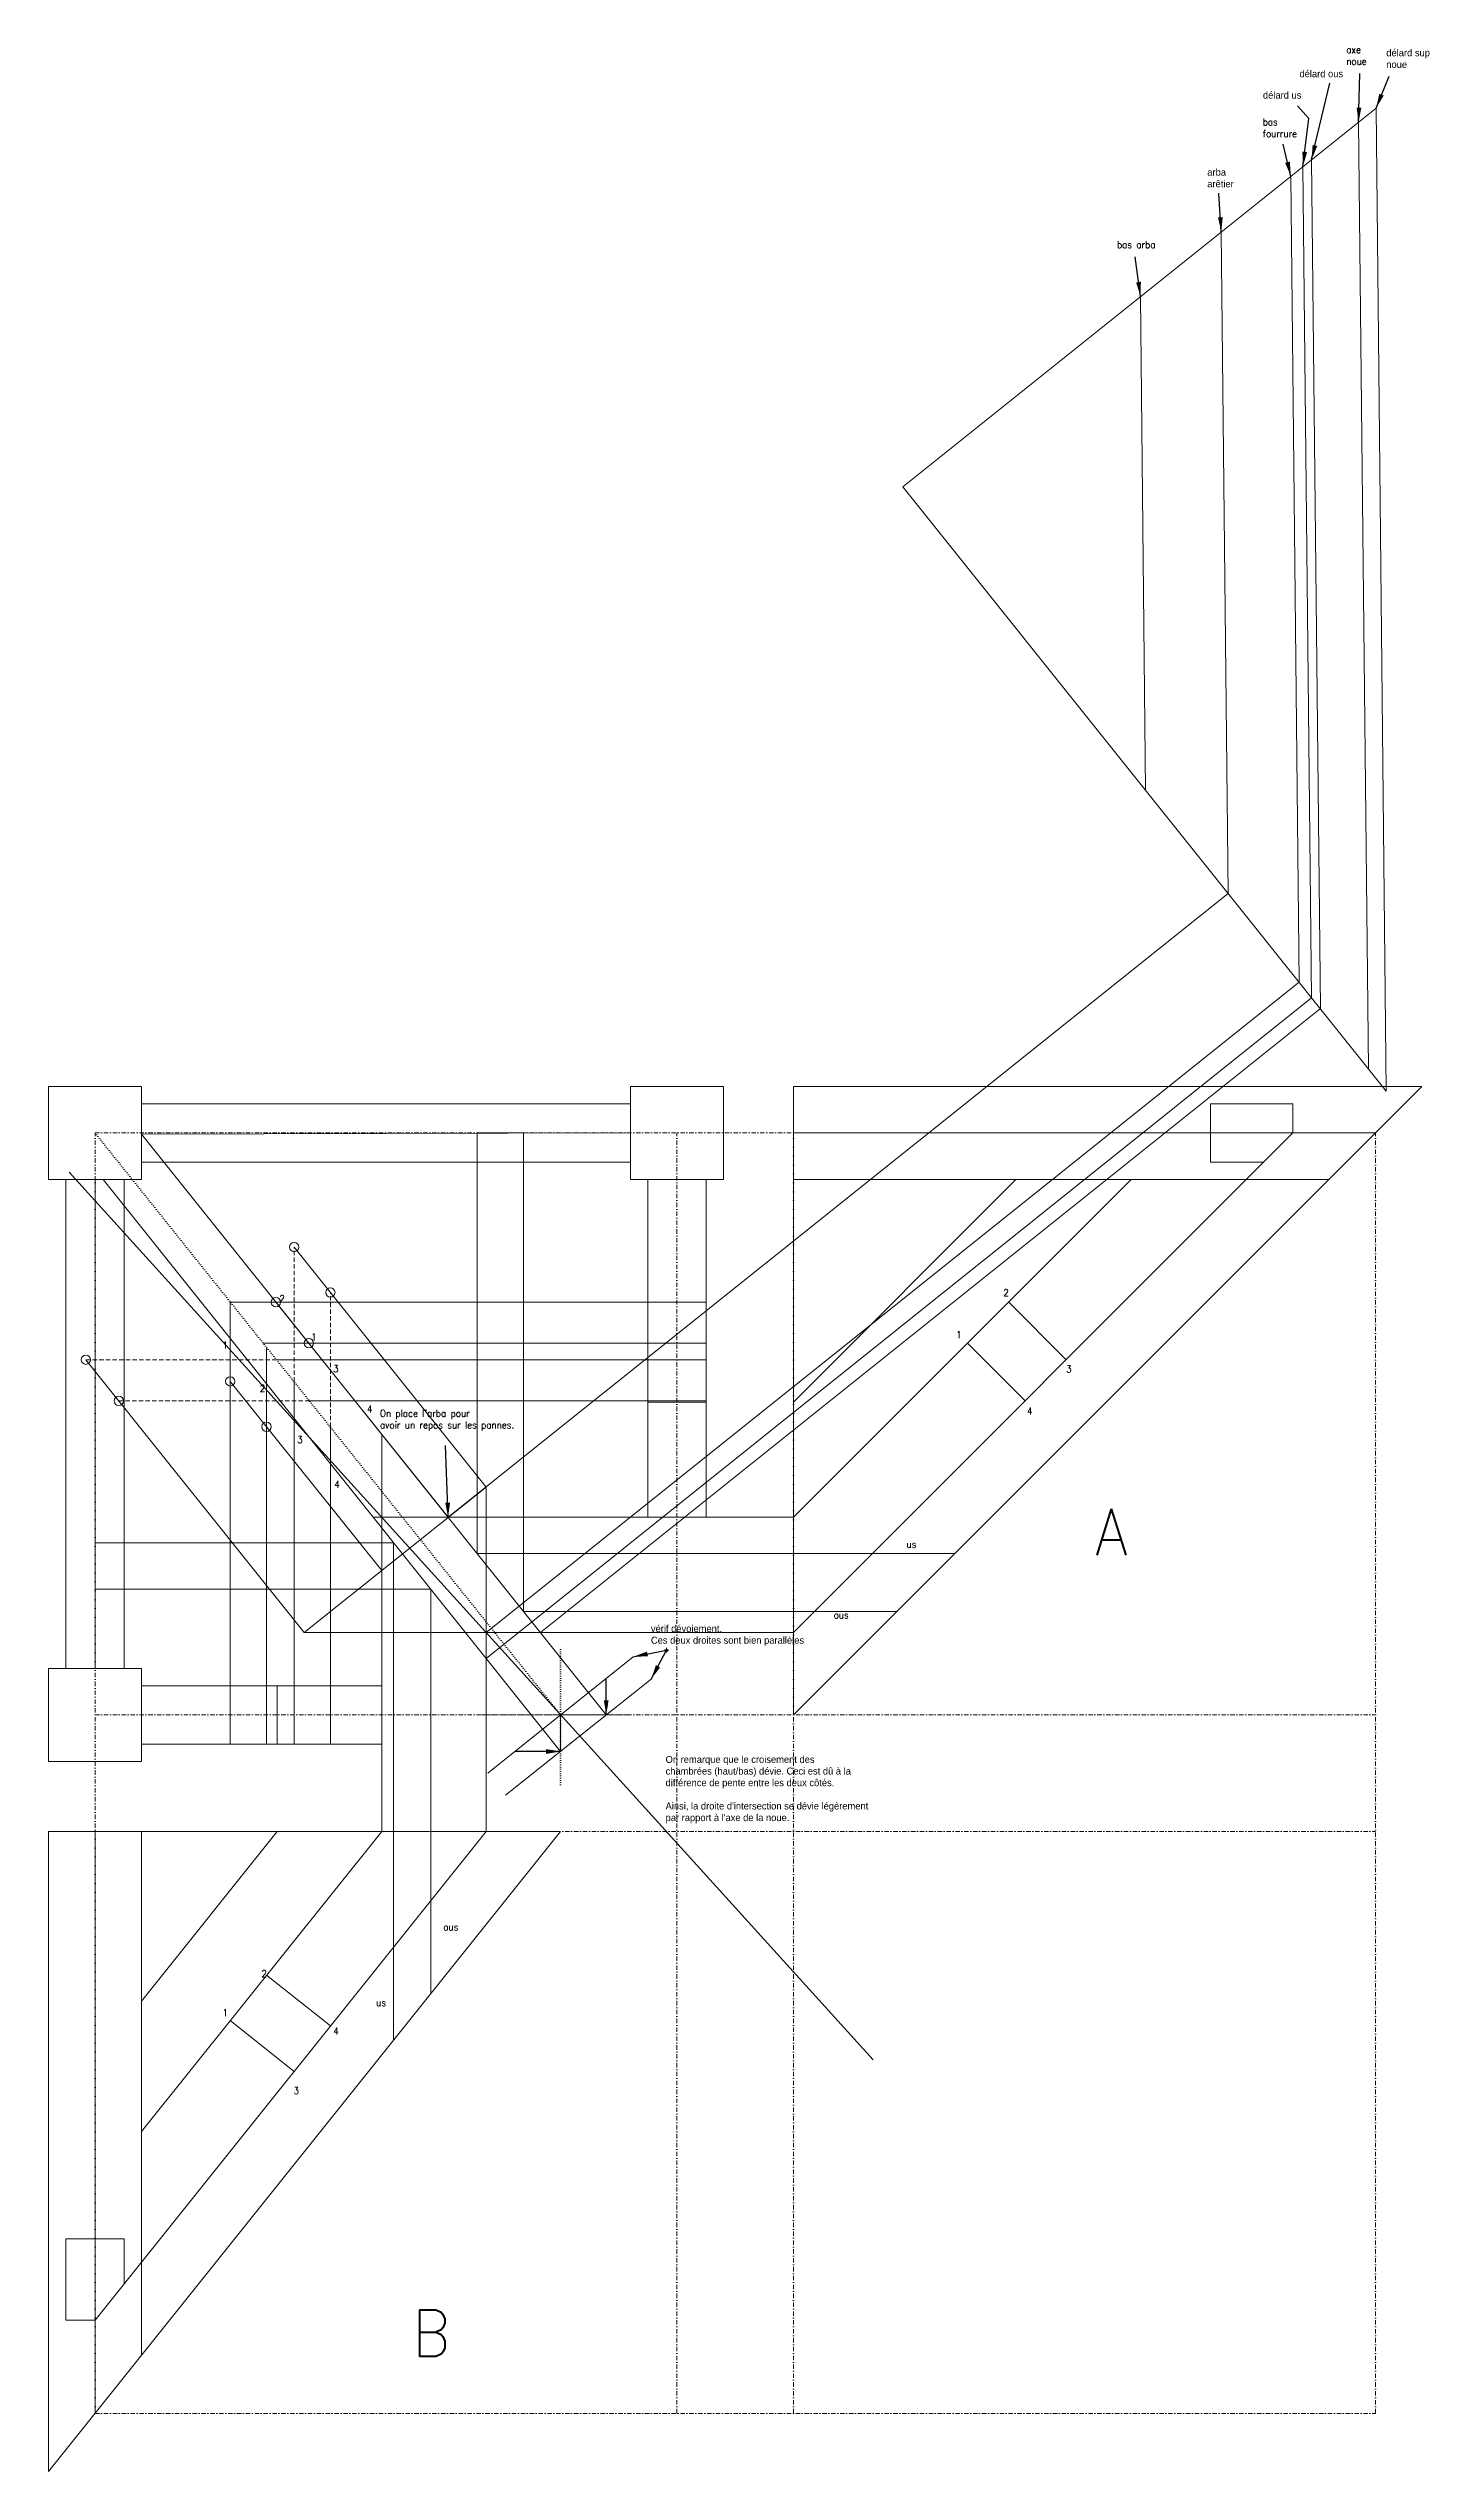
# Model space of a CAD drawing. Header units: millimetres. Extents: x -20 to 573, y -25 to 1016.
import ezdxf

# ---------------------------------------------------------------- set-up
doc = ezdxf.new("R2010")
doc.units = ezdxf.units.MM
doc.header["$PDMODE"] = 34
for name, pattern in [('DASHDOTTINY', [3.81, 1.905, -0.9025, 0.1, -0.9025]), ('DASHEDTINY', [2.8575, 1.905, -0.9525]), ('DOTTINY', [0.9525, 0.1, -0.8525])]:
    doc.linetypes.add(name, pattern=pattern)
doc.layers.get('0').update_dxf_attribs({"linetype": 'DASHDOTTINY', "lineweight": 0, "true_color": 0xffffff})
for name, color, linetype, lineweight, true_color in [('0_ch_panne_A', 3, 'Continuous', 0, 0x00ff00), ('0_ch_panne_B', 94, 'Continuous', 0, 0x008000), ('0_elev_A', 7, 'Continuous', 0, 0xffffff), ('0_elev_B', 7, 'Continuous', 0, 0xffffff), ('0_elevation_noue', 7, 'Continuous', 0, 0xffffff), ('0_vue_plan', 7, 'Continuous', 0, 0xffffff), ('arba_aretier', 1, 'Continuous', 0, 0xff0000), ('aretier', 1, 'Continuous', 0, 0xff0000), ('devoiement_noue', 1, 'Continuous', 0, 0xff0000), ('empanons', 1, 'Continuous', 0, 0xff0000), ('intersection_lattis', 1, 'Continuous', 0, 0xff0000), ('pannes', 1, 'Continuous', 0, 0xff0000)]:
    doc.layers.add(name, color=color, linetype=linetype, lineweight=lineweight, true_color=true_color)
doc.styles.get("Standard").update_dxf_attribs({"font": ''})
doc.styles.add('textstyle0', font='txt')
doc.styles.add('textstyle1', font='')
doc.styles.add('textstyle10', font='')
doc.styles.add('textstyle11', font='')
doc.styles.add('textstyle12', font='txt')
doc.styles.add('textstyle13', font='txt')
doc.styles.add('textstyle14', font='')
doc.styles.add('textstyle15', font='')
doc.styles.add('textstyle16', font='txt')
doc.styles.add('textstyle17', font='txt')
doc.styles.add('textstyle18', font='')
doc.styles.add('textstyle19', font='')
doc.styles.add('textstyle2', font='')
doc.styles.add('textstyle20', font='')
doc.styles.add('textstyle21', font='')
doc.styles.add('textstyle22', font='')
doc.styles.add('textstyle23', font='')
doc.styles.add('textstyle24', font='')
doc.styles.add('textstyle25', font='txt')
doc.styles.add('textstyle26', font='')
doc.styles.add('textstyle27', font='')
doc.styles.add('textstyle28', font='')
doc.styles.add('textstyle29', font='')
doc.styles.add('textstyle3', font='')
doc.styles.add('textstyle30', font='')
doc.styles.add('textstyle31', font='')
doc.styles.add('textstyle4', font='')
doc.styles.add('textstyle5', font='')
doc.styles.add('textstyle6', font='')
doc.styles.add('textstyle7', font='')
doc.styles.add('textstyle8', font='')
doc.styles.add('textstyle9', font='')
doc.styles.get('Standard').set_extended_font_data('txt')
doc.styles.get('textstyle1').set_extended_font_data('standard')
doc.styles.get('textstyle10').set_extended_font_data('standard')
doc.styles.get('textstyle11').set_extended_font_data('standard')
doc.styles.get('textstyle14').set_extended_font_data('standard')
doc.styles.get('textstyle15').set_extended_font_data('standard')
doc.styles.get('textstyle18').set_extended_font_data('standard')
doc.styles.get('textstyle19').set_extended_font_data('standard')
doc.styles.get('textstyle2').set_extended_font_data('standard')
doc.styles.get('textstyle20').set_extended_font_data('standard')
doc.styles.get('textstyle21').set_extended_font_data('standard')
doc.styles.get('textstyle22').set_extended_font_data('standard')
doc.styles.get('textstyle23').set_extended_font_data('standard')
doc.styles.get('textstyle24').set_extended_font_data('standard')
doc.styles.get('textstyle26').set_extended_font_data('standard')
doc.styles.get('textstyle27').set_extended_font_data('standard')
doc.styles.get('textstyle28').set_extended_font_data('standard')
doc.styles.get('textstyle29').set_extended_font_data('standard')
doc.styles.get('textstyle3').set_extended_font_data('standard')
doc.styles.get('textstyle30').set_extended_font_data('standard')
doc.styles.get('textstyle31').set_extended_font_data('standard')
doc.styles.get('textstyle4').set_extended_font_data('standard')
doc.styles.get('textstyle5').set_extended_font_data('standard')
doc.styles.get('textstyle6').set_extended_font_data('standard')
doc.styles.get('textstyle7').set_extended_font_data('standard')
doc.styles.get('textstyle8').set_extended_font_data('standard')
doc.styles.get('textstyle9').set_extended_font_data('standard')
doc.dimstyles.get("Standard").update_dxf_attribs({"dimtxt": 2.5, "dimasz": 2.5, "dimexe": 1.25, "dimexo": 0.625, "dimtad": 1, "dimtxsty": 'Standard', "dimcen": 2.5, "dimadec": 0, "dimazin": 0, "dimtfac": 1, "dimtmove": 0, "dimatfit": 3, "dimfxl": 1, "dimarcsym": 0})

msp = doc.modelspace()

# ---------------------------------------------------------------- linework, layer by layer
for p, q in [((0, 0), (0, 550)), ((0, 550), (550, 550)), ((250, 0), (250, 550)), ((300, 0), (300, 550)), ((550, 0), (550, 550)), ((0, 300), (550, 300)), ((0, 250), (550, 250)), ((0, 0), (550, 0))]:
    msp.add_line(p, q)
at = {"layer": '0_ch_panne_A'}
for p, q in [((300, 384.9), (119.6, 384.9)), ((89.9, 335.4), (300, 335.4))]:
    msp.add_line(p, q, dxfattribs=at)
at = {"layer": '0_ch_panne_B'}
for p, q in [((123.2, 250), (123.2, 420.6)), ((168, 250), (168, 397.9))]:
    msp.add_line(p, q, dxfattribs=at)
at = {"layer": '0_elev_A'}
for p, q in [((300, 300), (570, 570)), ((300, 570), (300, 300)), ((300, 570), (570, 570)), ((479.2, 562.5), (479.2, 537.5)), ((514.6, 562.5), (479.2, 562.5)), ((514.6, 562.5), (514.6, 550)), ((550, 550), (300, 550)), ((300, 335.4), (514.6, 550)), ((502.1, 537.5), (479.2, 537.5)), ((300, 434.4), (395.6, 530)), ((300, 384.9), (445.1, 530)), ((530, 530), (300, 530)), ((417.2, 452.6), (392.5, 477.3)), ((399.6, 434.9), (374.8, 459.7)), ((-12.5, 75), (12.5, 75)), ((-12.5, 75), (-12.5, 40)), ((12.5, 75), (12.5, 55.6)), ((-12.5, 40), (0, 40))]:
    msp.add_line(p, q, dxfattribs=at)
at = {"layer": '0_elev_B'}
for p, q in [((200, 250), (-20, -25)), ((-20, 250), (-20, -25)), ((-20, 250), (200, 250)), ((0, 250), (0, 0)), ((168, 250), (0, 40)), ((78.3, 250), (20, 177.1)), ((123.2, 250), (20, 121)), ((20, 250), (20, 25)), ((73.7, 188.2), (101.1, 166.4)), ((58.1, 168.7), (85.5, 146.8))]:
    msp.add_line(p, q, dxfattribs=at)
at = {"layer": '0_elevation_noue'}
for p, q in [((550.3, 990.2), (347, 827.6)), ((550.3, 990.2), (554.6, 568)), ((542.8, 984.2), (547, 577.6)), ((522.6, 968.1), (526.4, 603.4)), ((513.7, 960.9), (517.3, 614.8)), ((518.9, 965.2), (522.6, 608.1)), ((483.8, 937.1), (486.8, 652.9)), ((449.1, 909.3), (451.3, 697.2)), ((554.6, 568), (347, 827.6))]:
    msp.add_line(p, q, dxfattribs=at)
at = {"layer": '0_vue_plan'}
for p, q in [((-20, 570), (20, 570)), ((-20, 530), (-20, 570)), ((20, 530), (20, 570)), ((20, 562.5), (230, 562.5)), ((230, 570), (270, 570)), ((230, 530), (230, 570)), ((270, 530), (270, 570)), ((20, 549.5), (230, 550)), ((219.6, 300), (20, 549.5)), ((164.1, 550), (184.1, 550)), ((164.1, 369.4), (164.1, 549.8)), ((184.1, 344.4), (184.1, 550)), ((20, 537.5), (230, 537.5)), ((-20, 530), (20, 530)), ((-12.5, 320), (-12.5, 530)), ((0, 320), (0, 530)), ((200, 284.3), (3.5, 530)), ((12.5, 320), (12.5, 530)), ((230, 530), (270, 530)), ((237.5, 384.9), (237.5, 530)), ((262.5, 384.9), (262.5, 530)), ((58.1, 287.5), (58.1, 477.3)), ((262.5, 477.3), (58.1, 477.3)), ((262.5, 459.7), (72.3, 459.7)), ((73.7, 457.8), (73.7, 287.5)), ((262.5, 452.6), (77.9, 452.6)), ((85.5, 287.5), (85.5, 443.2)), ((262.5, 434.9), (92.1, 434.9)), ((262.5, 434.4), (237.5, 434.4)), ((101.1, 423.7), (101.1, 287.5)), ((237.5, 384.9), (262.5, 384.9)), ((128.2, 374), (0, 374)), ((0, 374), (0, 354)), ((144.2, 354), (0, 354)), ((-20, 320), (20, 320)), ((-20, 280), (-20, 320)), ((20, 280), (20, 320)), ((20, 312.5), (123.2, 312.5)), ((78.3, 287.5), (78.3, 312.5)), ((123.2, 287.5), (123.2, 312.5)), ((200, 284.3), (200, 300)), ((200, 300), (219.6, 300)), ((20, 287.5), (123.2, 287.5)), ((-20, 280), (20, 280))]:
    msp.add_line(p, q, dxfattribs=at)
at = {"layer": '0_vue_plan', "linetype": 'DOTTINY'}
msp.add_line((200, 300), (0, 550), dxfattribs=at)
at = {"layer": 'arba_aretier'}
msp.add_line((486.8, 652.9), (151.7, 384.9), dxfattribs=at)
at = {"layer": 'aretier'}
for p, q in [((517.3, 614.8), (168, 335.4)), ((522.6, 608.1), (168, 324.3)), ((526.4, 603.4), (191.3, 335.4))]:
    msp.add_line(p, q, dxfattribs=at)
at = {"layer": 'devoiement_noue'}
for p, q in [((231.2, 325), (168.8, 275)), ((238.9, 315.4), (176.4, 265.5)), ((219.6, 300), (219.6, 315.7))]:
    msp.add_line(p, q, dxfattribs=at)
at = {"layer": 'devoiement_noue', "linetype": 'DOTTINY'}
for p, q in [((200, 270), (200, 330)), ((165.4, 300), (230.4, 300))]:
    msp.add_line(p, q, dxfattribs=at)
at = {"layer": 'devoiement_noue'}
msp.add_point((245.5, 327.8), dxfattribs=at)
at = {"layer": 'empanons'}
for p, q in [((128.2, 374), (128.2, 160.3)), ((369.4, 369.4), (164.1, 369.4)), ((144.2, 354), (144.2, 180.3)), ((344.4, 344.4), (184.1, 344.4))]:
    msp.add_line(p, q, dxfattribs=at)
at = {"layer": 'intersection_lattis'}
msp.add_line((334.2, 151.8), (-11.1, 533.1), dxfattribs=at)
at = {"layer": 'pannes'}
for p, q in [((85.5, 501), (168, 397.9)), ((77.7, 477.3), (151.7, 384.9)), ((-3.9, 452.6), (89.9, 335.4)), ((58.1, 443.3), (123.2, 362)), ((168, 397.9), (89.9, 335.4))]:
    msp.add_line(p, q, dxfattribs=at)
at = {"layer": 'pannes', "linetype": 'DASHEDTINY'}
for p, q in [((85.5, 443.2), (85.5, 501)), ((101.1, 423.7), (101.1, 481.5)), ((-3.9, 452.6), (77.9, 452.6)), ((10.2, 434.9), (92.1, 434.9))]:
    msp.add_line(p, q, dxfattribs=at)
at = {"layer": 'pannes'}
for centre in [(85.5, 501), (77.7, 477.3), (101.1, 481.5), (91.9, 459.7), (-3.9, 452.6), (58.1, 443.3), (10.2, 434.9), (73.7, 423.8)]:
    msp.add_circle(centre, 2, dxfattribs=at)

# ---------------------------------------------------------------- texts
at = {"layer": '0_elev_A', "attachment_point": 1}
for s, insert, char_height, width, style in [('2', (390.2, 482.9), 3, 1.333, 'textstyle6'), ('1', (369.9, 464.9), 3, 0.667, 'textstyle8'), ('3', (417.2, 450.1), 3, 1.333, 'textstyle4'), ('4', (400.3, 432.1), 3, 1.667, 'textstyle7'), ('A', (429.5, 388.6), 20, 13.333, 'textstyle24')]:
    msp.add_mtext(s, dxfattribs=dict(at, insert=insert, char_height=char_height, width=width, style=style))
at = {"layer": '0_elev_B', "attachment_point": 1}
for s, insert, char_height, width, style in [('2', (71.5, 190.4), 3, 1.333, 'textstyle2'), ('1', (54.8, 173.6), 3, 0.667, 'textstyle5'), ('4', (102.4, 165.8), 3, 1.667, 'textstyle1'), ('3', (85.3, 140.1), 3, 1.333, 'textstyle3'), ('B', (136.2, 44.4), 20, 11.111, 'textstyle23')]:
    msp.add_mtext(s, dxfattribs=dict(at, insert=insert, char_height=char_height, width=width, style=style))
at = {"layer": '0_elevation_noue', "char_height": 3, "attachment_point": 1}
for s, insert, width, style in [('axe\\Pnoue', (537.5, 1016.8), 8.333, 'textstyle14'), ('délard sup\\Pnoue', (554.7, 1015.5), 20.917, 'textstyle13'), ('délard ous', (517.4, 1006.5), 20.917, 'textstyle17'), ('délard us', (501.7, 997.3), 18.583, 'textstyle16'), ('bas\\Pfourrure', (501.6, 985.8), 16.333, 'textstyle18'), ('arba\\Parêtier', (477.8, 964.2), 13, 'textstyle12'), ('bas arba', (439, 933.1), 17.25, 'textstyle15')]:
    msp.add_mtext(s, dxfattribs=dict(at, insert=insert, width=width, style=style))
at = {"layer": '0_vue_plan', "char_height": 3, "attachment_point": 1}
for s, insert, width, style in [('2', (79.2, 480.3), 1.333, 'textstyle27'), ('1', (54.8, 460.4), 0.667, 'textstyle31'), ('1', (92.9, 463.9), 0.667, 'textstyle26'), ('3', (102.3, 450.3), 1.333, 'textstyle9'), ('2', (70.8, 441.8), 1.333, 'textstyle29'), ('4', (116.8, 432.9), 1.667, 'textstyle10'), ('3', (86.8, 419.8), 1.333, 'textstyle30'), ('4', (102.8, 400.5), 1.667, 'textstyle28')]:
    msp.add_mtext(s, dxfattribs=dict(at, insert=insert, width=width, style=style))
at = {"layer": 'arba_aretier', "insert": (122.4, 431.1), "char_height": 3, "width": 63.917, "attachment_point": 1, "style": 'textstyle11'}
msp.add_mtext("On place l'arba pour\\Pavoir un repos sur les pannes.", dxfattribs=at)
at = {"layer": 'devoiement_noue', "insert": (238.8, 338.6), "char_height": 3, "width": 77.917, "attachment_point": 1, "style": 'textstyle25'}
msp.add_mtext('vérif dévoiement.\\PCes deux droites sont bien parallèles', dxfattribs=at)
at = {"layer": 'empanons', "char_height": 3, "attachment_point": 1}
for s, insert, width, style in [('us', (348.6, 374.8), 3.667, 'textstyle21'), ('ous', (317.3, 344.4), 6, 'textstyle22'), ('ous', (149.6, 210.4), 6, 'textstyle20'), ('us', (120.8, 177.9), 3.667, 'textstyle19')]:
    msp.add_mtext(s, dxfattribs=dict(at, insert=insert, width=width, style=style))
at = {"layer": 'intersection_lattis', "insert": (245.1, 282.4), "char_height": 3, "width": 104, "attachment_point": 1, "style": 'textstyle0'}
msp.add_mtext("On remarque que le croisement des \\Pchambrées (haut/bas) dévie. Ceci est dû à la\\Pdifférence de pente entre les deux côtés.\\P\\PAinsi, la droite d'intersection se dévie légèrement\\Ppar rapport à l'axe de la noue.", dxfattribs=at)

# ---------------------------------------------------------------- leaders
at = {"layer": '0_elevation_noue'}
for points in [[(522.6, 968.1), (530.4, 1000.9)], [(542.8, 984.2), (543.3, 1005.1)], [(550.3, 990.2), (555.9, 1004)], [(518.9, 965.2), (521.4, 985.7), (516.5, 991.2)], [(513.7, 960.9), (510.4, 974.8)], [(483.8, 937.1), (482.8, 953.7)], [(449.1, 909.3), (446.8, 926.3)]]:
    msp.add_leader(points, dimstyle='Standard', override={"dimscale": 2.5}, dxfattribs=at)
at = {"layer": 'arba_aretier'}
msp.add_leader([(151.7, 384.9), (150.6, 415.7)], dimstyle='Standard', override={"dimscale": 2.5}, dxfattribs=at)
at = {"layer": 'devoiement_noue'}
for points in [[(231.2, 325), (245.5, 327.8)], [(238.9, 315.4), (245.5, 327.8)], [(219.6, 300), (219.6, 315.7)], [(200, 284.3), (180.4, 284.3)]]:
    msp.add_leader(points, dimstyle='Standard', override={"dimscale": 2.5}, dxfattribs=at)

doc.saveas('drawing.dxf')
